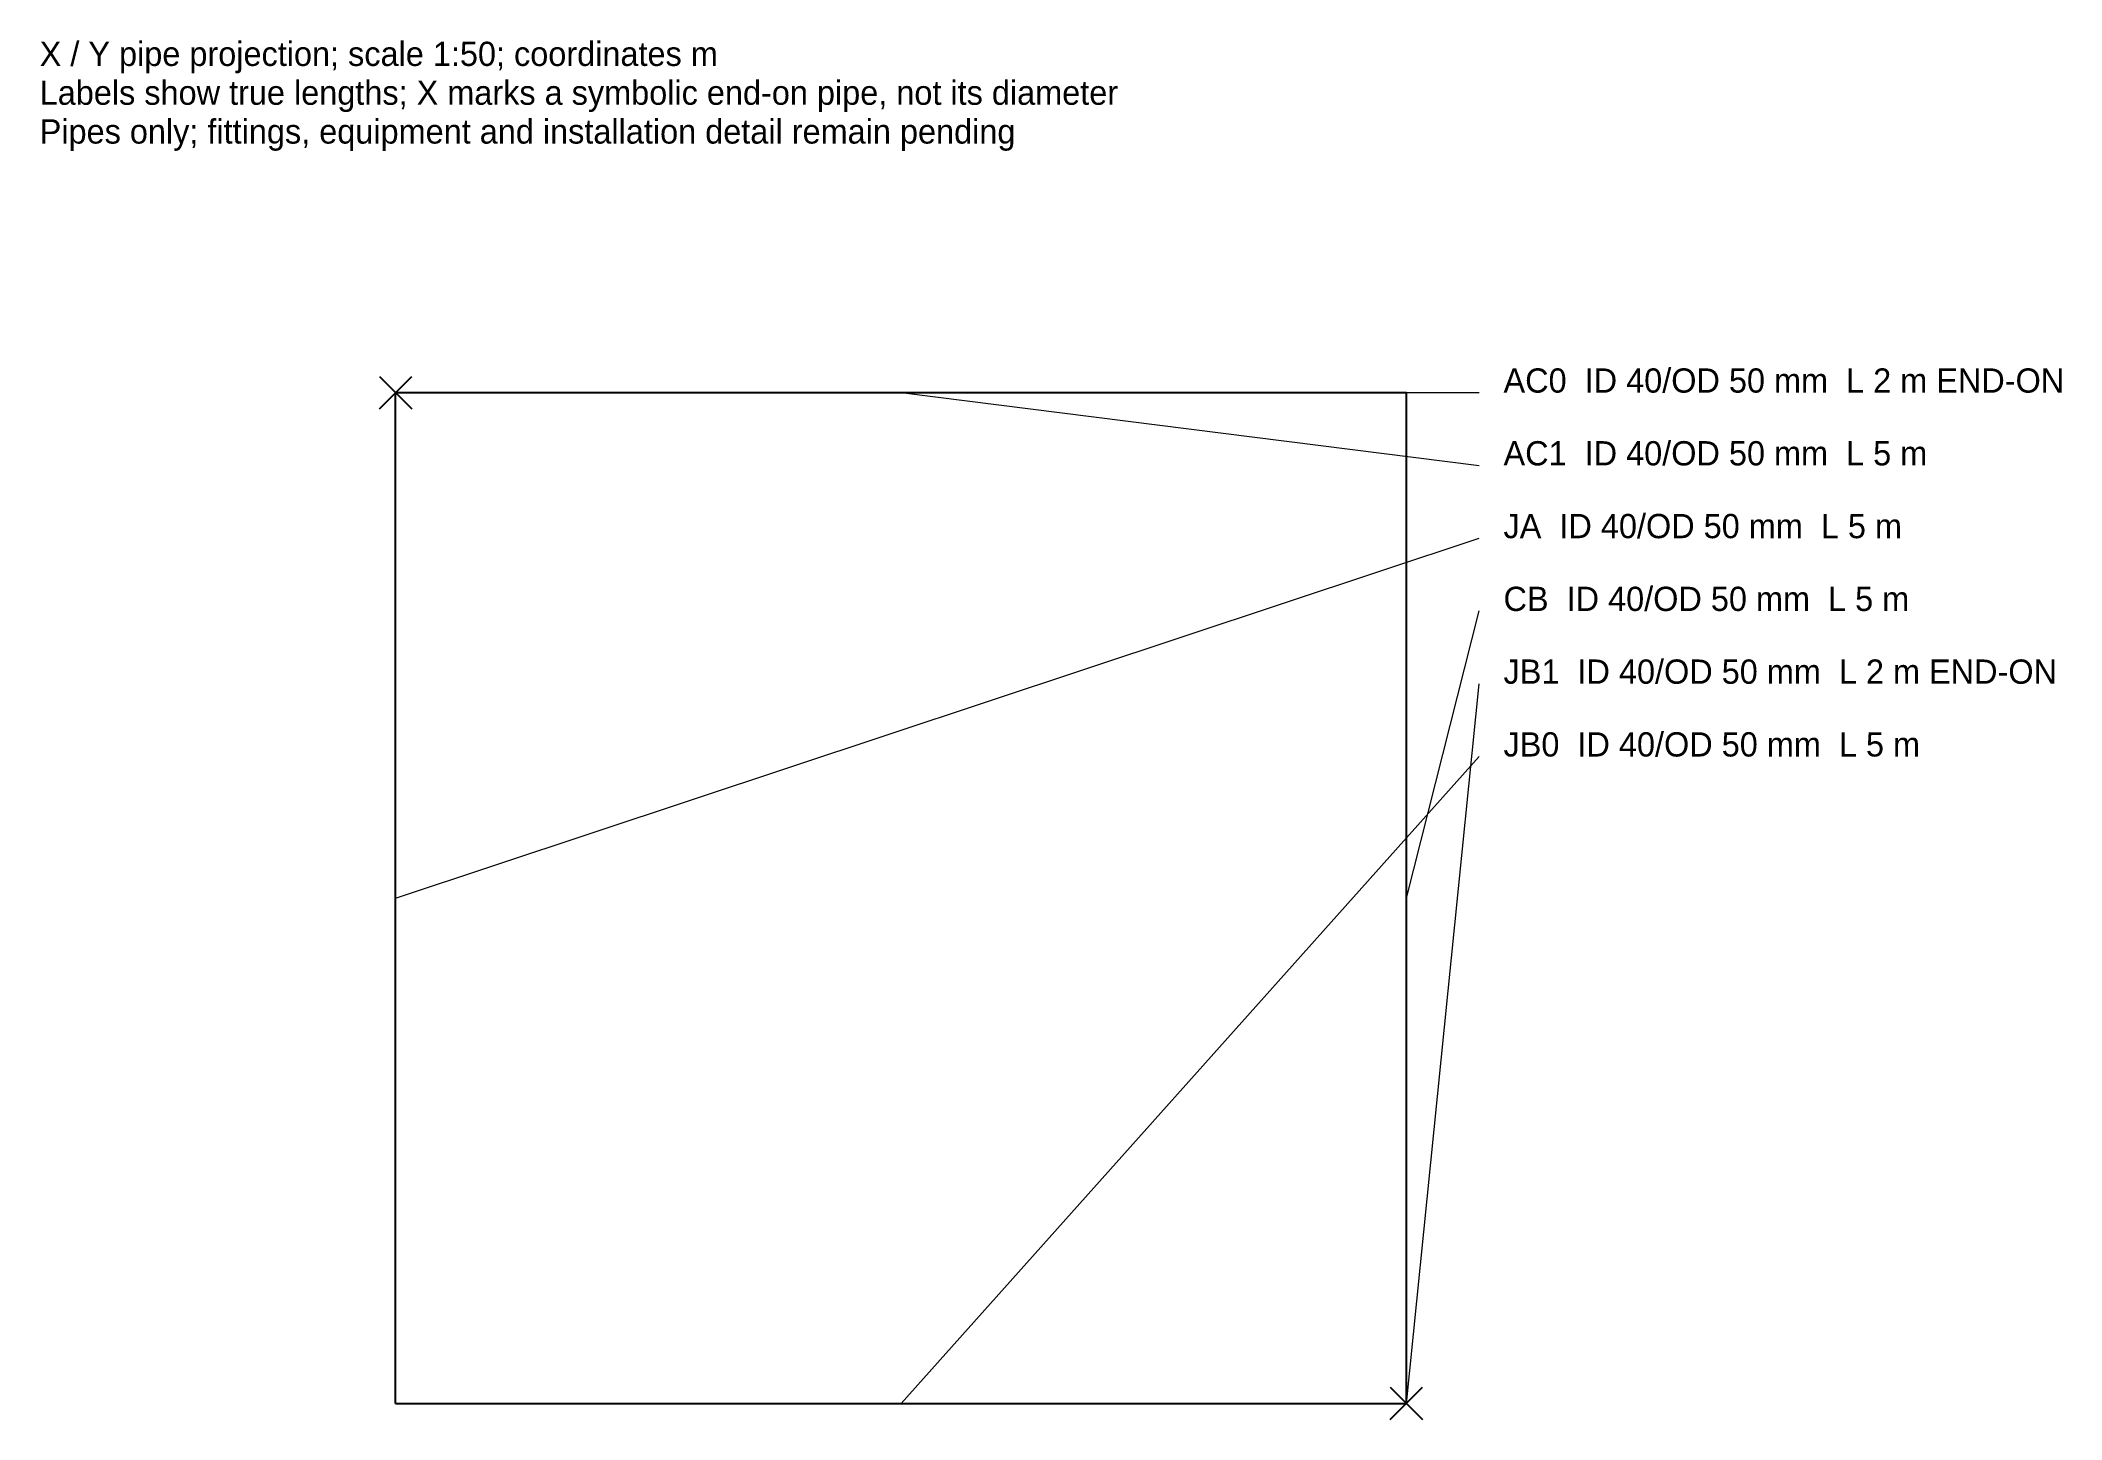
# Model space of a CAD drawing. Header units: metres. Extents: x 0.24 to 10.24, y 0.92 to 7.74.
import ezdxf

# ---------------------------------------------------------------- set-up
doc = ezdxf.new("R2010")
doc.units = ezdxf.units.M
for name, color, linetype, lineweight in [('BSA_END_ON', 2, 'Continuous', 25), ('BSA_LABEL', 7, 'Continuous', 18), ('BSA_LEADER', 8, 'Continuous', 9), ('BSA_PIPE_AXIS', 4, 'Continuous', 25)]:
    doc.layers.add(name, color=color, linetype=linetype, lineweight=lineweight)

msp = doc.modelspace()

# ---------------------------------------------------------------- linework, layer by layer
at = {"layer": 'BSA_END_ON'}
for p, q in [((1.92, 6.08), (2.08, 5.92)), ((1.92, 5.92), (2.08, 6.08)), ((6.92, 1.08), (7.08, 0.92)), ((6.92, 0.92), (7.08, 1.08))]:
    msp.add_line(p, q, dxfattribs=at)
at = {"layer": 'BSA_LEADER'}
for p, q in [((2, 6), (7.36, 6)), ((4.5, 6), (7.36, 5.64)), ((2, 3.5), (7.36, 5.28)), ((7, 3.5), (7.36, 4.92)), ((7, 1), (7.36, 4.56)), ((4.5, 1), (7.36, 4.2))]:
    msp.add_line(p, q, dxfattribs=at)
at = {"layer": 'BSA_PIPE_AXIS'}
for p, q in [((2, 6), (7, 6)), ((2, 1), (2, 6)), ((7, 1), (7, 6)), ((2, 1), (7, 1))]:
    msp.add_line(p, q, dxfattribs=at)

# ---------------------------------------------------------------- texts
at = {"layer": 'BSA_LABEL'}
for s, p in [('X / Y pipe projection; scale 1:50; coordinates m', (0.24, 7.616)), ('Labels show true lengths; X marks a symbolic end-on pipe, not its diameter', (0.24, 7.424)), ('Pipes only; fittings, equipment and installation detail remain pending', (0.24, 7.232)), ('AC0  ID 40/OD 50 mm  L 2 m END-ON', (7.48, 6)), ('AC1  ID 40/OD 50 mm  L 5 m', (7.48, 5.64)), ('JA  ID 40/OD 50 mm  L 5 m', (7.48, 5.28)), ('CB  ID 40/OD 50 mm  L 5 m', (7.48, 4.92)), ('JB1  ID 40/OD 50 mm  L 2 m END-ON', (7.48, 4.56)), ('JB0  ID 40/OD 50 mm  L 5 m', (7.48, 4.2))]:
    msp.add_text(s, height=0.12, dxfattribs=at).set_placement(p)

doc.saveas('drawing.dxf')
